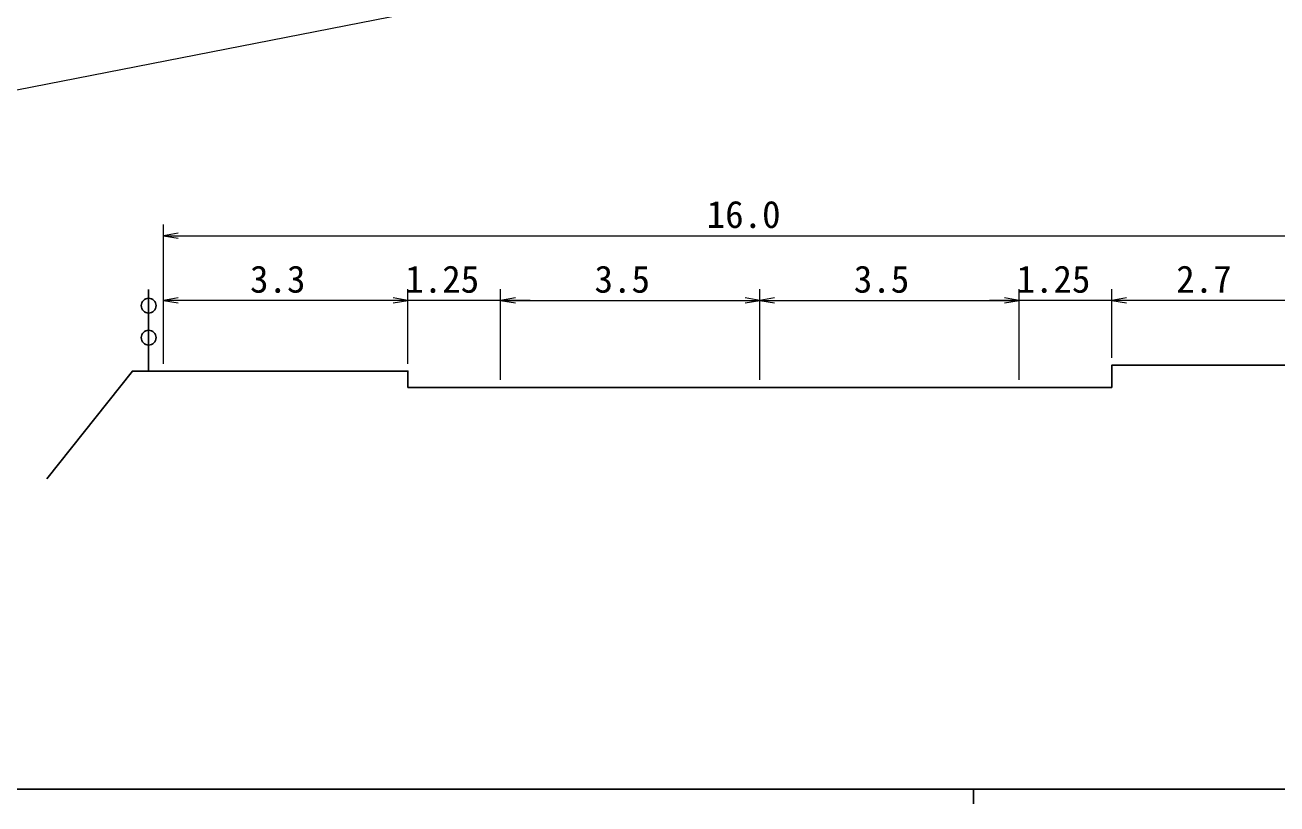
# Model space of a CAD drawing. Units: millimetres on the paper, enlarged 1000 times, with parts at other scales. Extents: x 40000 to 680000, y 20000 to 380000.
# Drawn here: x 103998 to 188488, y 204000 to 256551 of the extents above; entities that cross this region are included whole.
import ezdxf
from ezdxf.enums import TextEntityAlignment as Align

# ---------------------------------------------------------------- set-up
doc = ezdxf.new("R2010")
doc.units = ezdxf.units.MM
doc.header["$LTSCALE"] = 1000
for name, color, linetype, lineweight in [('M-BGD', 7, 'Continuous', 25), ('M-STR-HTXT', 7, 'Continuous', 13), ('M-TTL-BAND', 7, 'Continuous', 25)]:
    doc.layers.add(name, color=color, linetype=linetype, lineweight=lineweight)
doc.styles.add('ＭＳ ゴシック', font='')
doc.styles.get('ＭＳ ゴシック').set_extended_font_data('MS Gothic')

# ---------------------------------------------------------------- blocks, each defined once
blk = doc.blocks.new('open_arrow')
at = {"color": 0, "linetype": 'Continuous', "lineweight": -2}
blk.add_lwpolyline([(7.5, 1.25), (0, 0), (7.5, -1.25)], dxfattribs=at)

msp = doc.modelspace()

# ---------------------------------------------------------------- linework, layer by layer
at = {"layer": 'M-BGD'}
msp.add_line((112340, 233204), (112340, 238704), dxfattribs=at)
msp.add_lwpolyline([(105472, 225934), (111240, 233204), (129840, 233204), (129840, 232104), (177340, 232104), (177340, 233604), (193340, 233604), (196927, 241456)], dxfattribs=at)
for centre in [(112340, 237622), (112340, 235460)]:
    msp.add_circle(centre, 500, dxfattribs=at)
at = {"layer": 'M-STR-HTXT'}
for p, q in [((113340, 233704), (113340, 243090)), ((113340, 242340), (193340, 242340)), ((129840, 233704), (129840, 238723)), ((136090, 232604), (136090, 238723)), ((153590, 232604), (153590, 238723)), ((171090, 232604), (171090, 238723)), ((177340, 234104), (177340, 238723)), ((129840, 237973), (113340, 237973)), ((138090, 237973), (127840, 237973)), ((136090, 237973), (153590, 237973)), ((153590, 237973), (171090, 237973)), ((179340, 237973), (169090, 237973)), ((190840, 237973), (177340, 237973))]:
    msp.add_line(p, q, dxfattribs=at)
msp.add_lwpolyline([(72249, 246087), (168912, 265005), (183696, 267479), (196496, 268032), (217687, 267478), (232702, 265756), (242506, 263339), (296368, 242853)], dxfattribs=at)
at = {"layer": 'M-TTL-BAND'}
for p, q in [((40000, 205000), (579000, 205000)), ((168000, 205000), (168000, 204000))]:
    msp.add_line(p, q, dxfattribs=at)

# ---------------------------------------------------------------- block references
at = {"layer": 'M-STR-HTXT', "xscale": 133, "yscale": 133}
for p in [(113340, 242340), (113340, 237973), (136090, 237973), (136090, 237973), (153590, 237973), (177340, 237973), (177340, 237973)]:
    msp.add_blockref('open_arrow', p, dxfattribs=at)
at = {"layer": 'M-STR-HTXT', "xscale": 133, "yscale": 133, "rotation": 180}
for p in [(129840, 237973), (129840, 237973), (153590, 237973), (171090, 237973), (171090, 237973)]:
    msp.add_blockref('open_arrow', p, dxfattribs=at)

# ---------------------------------------------------------------- texts
at = {"layer": 'M-STR-HTXT', "style": 'ＭＳ ゴシック'}
for s, p in [('16.0', (152495, 243778)), ('3.3', (121054, 239410)), ('1.25', (132153, 239410)), ('3.5', (144304, 239410)), ('3.5', (161804, 239410)), ('1.25', (173403, 239410)), ('2.7', (183560, 239410))]:
    msp.add_text(s, height=1833, dxfattribs=at).set_placement(p, align=Align.MIDDLE_CENTER)

doc.saveas('drawing.dxf')
